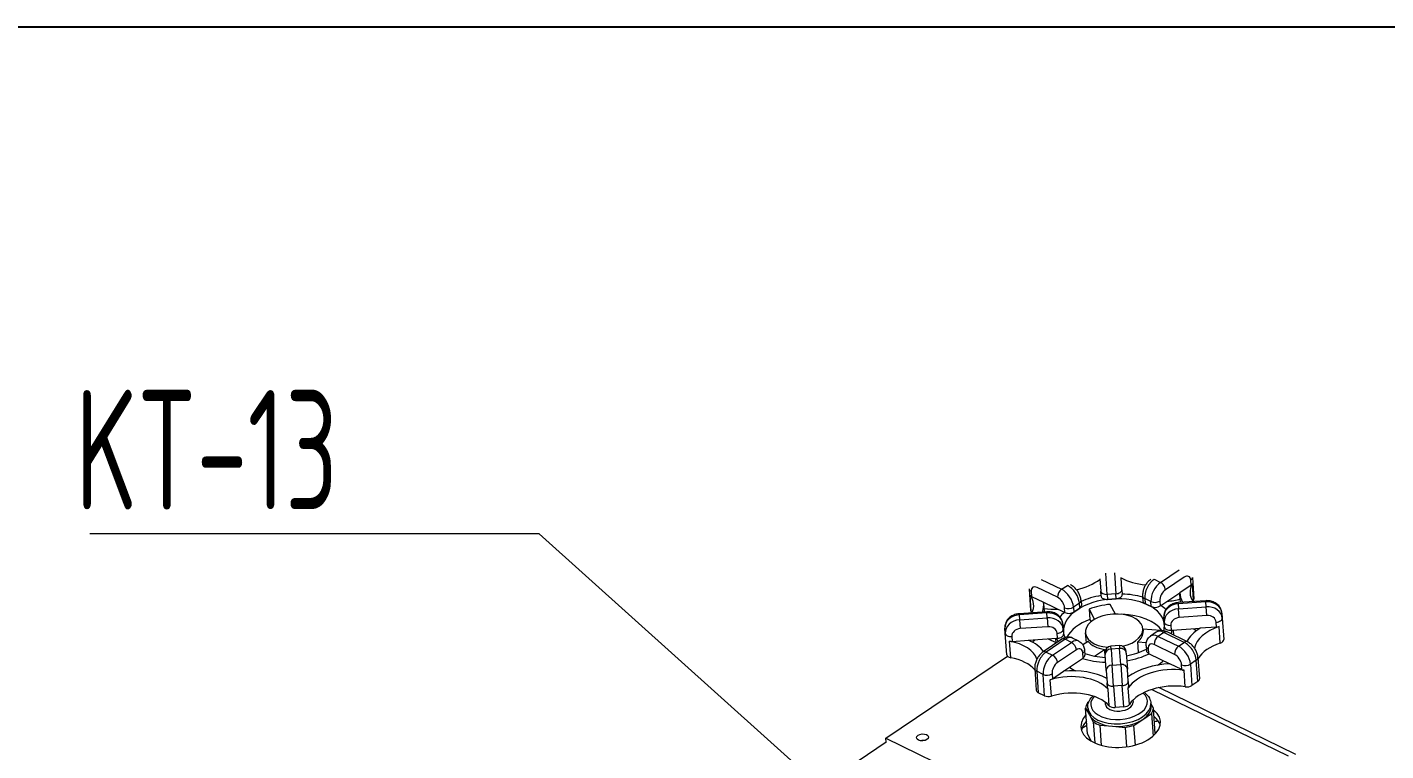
# Model space of a CAD drawing. Header units: millimetres. Extents: x -46397 to 283259, y -8690 to 23983.
# Drawn here: x 231209.1 to 231464.9, y 167.7 to 304 of the extents above; entities that cross this region are included whole.
import ezdxf
from ezdxf import colors
from ezdxf.entities.mleader import LeaderData, LeaderLine
from ezdxf.math import Vec2, Vec3

# ---------------------------------------------------------------- set-up
doc = ezdxf.new("R2010")
doc.units = ezdxf.units.MM
doc.layers.add('Dtext', color=255, linetype='Continuous', lineweight=20)
doc.layers.add('Long_AM_Visible', color=30, linetype='Continuous', lineweight=25)
doc.styles.add('Chu va so', font='arial.ttf')
doc.styles.add('Long_Text', font='isocp.shx', dxfattribs={"width": 0.7})
doc.styles.add('TCVN', font='arial.ttf')

# ---------------------------------------------------------------- blocks, each defined once
blk = doc.blocks.new('fdsfds')
at = {"layer": 'Long_AM_Visible', "lineweight": 13}
for p, q in [((458.0898041987966, 502.1529182382328), (461.7941598486796, 500.0142075065633)), ((469.1221508944582, 501.4664995386374), (469.1221508944582, 499.1431310703592)), ((470.3127758945047, 498.4557234061031), (470.3127758945047, 502.4386407803213)), ((471.9320258944936, 502.4386407803213), (471.9320258944936, 498.4557234061031)), ((473.1226508945401, 499.1431310703592), (473.1226508945401, 501.4664995386374)), ((480.4506419402023, 500.0142075065633), (484.1549975902017, 502.1529182382328)), ((455.7205205829523, 500.5002781274052), (455.7205205829523, 496.456170562069)), ((455.800180546561, 496.2089563643058), (455.800180546561, 499.3198083376446)), ((456.0692465715983, 500.0142075065633), (456.0692465715983, 499.0809519145805)), ((456.0692465715983, 499.0809519145805), (458.2604912790412, 497.8158361928035)), ((460.952260837279, 498.5559956440811), (457.2479051875125, 500.6947063757507)), ((461.7941598486796, 500.0142075065633), (462.9391425040958, 500.6752635509147)), ((469.1221508944582, 498.2098754783619), (469.1221508944582, 499.1431310703592)), ((473.1226508945401, 499.1431310703592), (473.1226508945401, 498.2098754783619)), ((479.3056592847861, 500.6752635509147), (480.4506419402023, 500.0142075065633)), ((484.9968966014858, 500.6947063757507), (481.2925409516029, 498.5559956440811)), ((486.1755552174, 499.0809519145805), (483.9843105098407, 497.815836192789)), ((486.1755552174, 499.0809519145805), (486.1755552174, 500.0142075065633)), ((486.4446212423209, 496.2089563643058), (486.4446212423209, 499.3198083376446)), ((486.524281206046, 500.5002781274052), (486.524281206046, 496.456170562069)), ((458.2604912790412, 497.8158361928035), (461.9900417057506, 495.662579250009)), ((458.269333969889, 495.975522042103), (458.269333969889, 497.569032546362)), ((462.1309194531932, 495.5812434445652), (462.1309194531932, 496.5144990365625)), ((464.9597001312941, 497.1755550809139), (463.8147174758778, 496.5144990365625)), ((463.8147174758778, 496.5144990365625), (463.8147174758778, 495.5812434445652)), ((464.3872088036442, 495.9117714667336), (464.9597001312941, 496.2422994889166)), ((464.9597001312941, 496.2422994889166), (464.9597001312941, 497.1755550809139)), ((465.3084261200565, 497.6616257017413), (465.3084261200565, 496.7283701097294)), ((471.9320258944936, 498.4557234061031), (470.3127758945047, 498.4557234061031)), ((470.3127758945047, 498.4557234061031), (470.3127758945047, 497.5224678141058)), ((470.3127758945047, 497.5224678141058), (471.1224008944992, 497.5224678141058)), ((471.617535073281, 494.6586524821869), (470.7416460341483, 496.545931066179)), ((471.1224008944992, 497.5224678141058), (471.9320258944936, 497.5224678141058)), ((471.9320258944936, 497.5224678141058), (471.9320258944936, 498.4557234061031)), ((476.9363756688253, 497.6616257017413), (476.9363756688253, 496.7283701097294)), ((478.430084313004, 496.5144990365625), (477.2851016574714, 497.1755550809139)), ((477.2851016574714, 497.1755550809139), (477.2851016574714, 496.2422994889021)), ((477.2851016574714, 496.2422994889021), (477.8575929852377, 495.9117714667336)), ((478.430084313004, 495.5812434445652), (478.430084313004, 496.5144990365625)), ((480.1138823356887, 496.5144990365625), (480.1138823356887, 495.5812434445652)), ((480.2547600831313, 495.662579250009), (483.9843105098407, 497.815836192789)), ((483.9754678191093, 495.9755220420884), (483.9754678191093, 497.569032546362)), ((453.5011508944153, 495.975522042103), (453.5011508944153, 495.7570382837694)), ((458.739900894434, 495.975522042103), (453.5011508944153, 495.975522042103)), ((458.739900894434, 495.7570382837548), (453.5011508944153, 495.7570382837694)), ((453.5011508944153, 495.7570382837694), (453.5011508944153, 494.8221638603827)), ((453.5011508944153, 494.8221638603827), (458.739900894434, 494.8221638603827)), ((453.5011508944153, 494.8221638603827), (453.5011508944153, 493.1626149544572)), ((458.739900894434, 495.975522042103), (458.739900894434, 495.7570382837548)), ((458.739900894434, 494.8221638603827), (458.739900894434, 495.7570382837548)), ((458.739900894434, 494.8221638603827), (458.739900894434, 493.1626149544572)), ((461.9900417057506, 495.662579250009), (462.1309194531932, 495.5812434445652)), ((463.8147174758778, 495.5812434445652), (464.3872088036442, 495.9117714667336)), ((466.6934508961567, 495.9196730988733), (466.6934508961567, 493.9753906155347)), ((466.6934508961567, 495.9196730988733), (467.616583342402, 493.9305991199763)), ((466.6934508961567, 493.9753906155347), (466.9079334898561, 493.5132448554759)), ((477.8575929852377, 495.9117714667336), (478.430084313004, 495.5812434445652)), ((480.1138823356887, 495.5812434445652), (480.2547600831313, 495.662579250009)), ((483.5049008944479, 495.7570382837548), (483.5049008944479, 495.9755220420884)), ((488.743650894583, 495.9755220420884), (483.5049008944479, 495.9755220420884)), ((483.5049008944479, 495.7570382837548), (483.5049008944479, 494.8221638603682)), ((488.743650894583, 495.7570382837548), (483.5049008944479, 495.7570382837548)), ((483.5049008944479, 494.8221638603682), (488.743650894583, 494.8221638603682)), ((483.5049008944479, 493.1626149544572), (483.5049008944479, 494.8221638603682)), ((488.743650894583, 495.7570382837548), (488.743650894583, 495.9755220420884)), ((488.743650894583, 494.8221638603682), (488.743650894583, 495.7570382837548)), ((488.743650894583, 493.1626149544572), (488.743650894583, 494.8221638603682)), ((450.6436508944898, 492.4890248803822), (450.6436508944898, 493.4238993037688)), ((450.6436508944898, 488.444917315046), (450.6436508944898, 492.4890248803822)), ((451.83427589442, 491.801617216126), (451.83427589442, 490.8683616241287)), ((458.739900894434, 493.1626149544572), (453.5011508944153, 493.1626149544572)), ((460.4067758945457, 490.8683616241287), (460.4067758945457, 491.801617216126)), ((461.5974008944759, 493.4238993037688), (461.5974008944759, 492.4890248803822)), ((461.5974008944759, 492.4890248803822), (461.5974008944759, 491.5557692883849)), ((465.6931508944544, 491.537135879229), (465.6931508944544, 489.6274548947367)), ((476.5516508944274, 491.537135879229), (476.5516508944274, 491.0510652584016)), ((479.9103722885193, 490.944077287113), (476.5516508944274, 491.4636732950275)), ((480.6474008945224, 492.4890248803822), (480.6474008945224, 493.4238993037688)), ((480.6474008945224, 491.5557692883704), (480.6474008945224, 492.4890248803822)), ((481.8380258944526, 491.801617216126), (481.8380258944526, 490.8683616241142)), ((488.743650894583, 493.1626149544572), (483.5049008944479, 493.1626149544572)), ((490.4105258944619, 490.8683616241142), (490.4105258944619, 491.801617216126)), ((491.6011508945085, 493.4238993037688), (491.6011508945085, 492.4890248803822)), ((491.6011508945085, 492.4890248803822), (491.6011508945085, 488.444917315046)), ((451.3514793045761, 487.8165609025709), (451.3514793045761, 490.9274128758952)), ((451.83427589442, 490.8683616241287), (454.9331638784788, 490.8683616241287)), ((454.9331638784788, 490.8683616241287), (460.2075446733215, 490.8683616241287)), ((461.1988473486563, 490.6239648922892), (457.4944916987733, 488.4852541606197)), ((461.7941598486796, 490.5649946375743), (458.0898041987966, 488.4262839059047)), ((458.6316464625706, 490.8683616241287), (460.0257758944936, 490.0634606213389)), ((459.2347868542129, 487.7652278615678), (462.9391425040958, 489.9039385932374)), ((460.0257758944936, 490.8683616241287), (460.0257758944936, 489.9466917724021)), ((460.2075446733215, 490.8683616241287), (460.4067758945457, 490.8683616241287)), ((462.9391425040958, 489.9039385932374), (461.7941598486796, 490.5649946375743)), ((464.367892504175, 490.0454672045416), (463.2229098487587, 490.7065232488931)), ((466.0990745741583, 489.8618150404909), (465.0825945279503, 489.2749500121972)), ((470.3127758945047, 488.1405613638308), (470.3127758945047, 488.6649223838285)), ((471.9320258944936, 488.6649223838285), (470.3127758945047, 488.6649223838285)), ((471.9320258944936, 488.6649223838285), (471.9320258944936, 488.1405613638308)), ((475.417939381412, 487.1897447238844), (475.417939381412, 489.1340272072084)), ((475.417939381412, 489.1340272072084), (477.0166229870811, 488.8867099927265)), ((479.0218919402396, 490.7065232488931), (477.8769092848233, 490.0454672045416)), ((480.4506419402023, 490.5649946375743), (479.3056592847861, 489.9039385932374)), ((479.3056592847861, 489.9039385932374), (483.0100149347854, 487.7652278615678)), ((484.1549975902017, 488.4262839059047), (480.4506419402023, 490.5649946375743)), ((484.750310090225, 488.4852541606197), (481.0459544402256, 490.6239648922892)), ((481.8380258944526, 490.8683616241142), (482.0372571156768, 490.8683616241142)), ((482.0372571156768, 490.8683616241142), (487.3116379105195, 490.8683616241142)), ((482.2190258945047, 490.8683616241142), (482.2190258945047, 489.9466917723876)), ((490.4105258944619, 490.8683616241142), (487.3116379105195, 490.8683616241142)), ((490.8933224844222, 487.8165609025709), (490.8933224844222, 490.9274128758952)), ((426.8398387225752, 474.3181415461258), (450.771462087956, 488.135070738248)), ((458.0898041987966, 488.4262839059047), (459.2347868542129, 487.7652278615678)), ((463.7810415154963, 488.4457267307407), (460.0766858656134, 486.3070159990712)), ((461.089271957142, 484.5973795213467), (464.8188223838515, 486.7506364641267)), ((464.8188223838515, 486.7506364641267), (464.9597001312941, 486.8319722695705)), ((464.9597001312941, 486.8319722695705), (464.9597001312941, 487.7652278615678)), ((465.3084261200565, 488.2512984823952), (465.3084261200565, 487.3180428904125)), ((467.1243727864639, 487.0318340686608), (469.0625590941345, 488.1508464551553)), ((469.0625590941345, 488.1508464551553), (469.0625590941345, 486.6540763173361)), ((469.1221508944582, 487.4742973838256), (469.1221508944582, 487.168420122176)), ((469.1221508944582, 484.143826399446), (469.1221508944582, 487.168420122176)), ((471.9320258944936, 488.1405613638308), (470.3127758945047, 488.1405613638308)), ((470.3127758945047, 488.1405613638308), (470.3127758945047, 485.1159676411153)), ((471.9320258944936, 485.1159676411153), (471.9320258944936, 488.1405613638308)), ((473.1226508945401, 487.168420122176), (473.1226508945401, 487.4742973838256)), ((473.1226508945401, 487.168420122176), (473.1226508945401, 484.143826399446)), ((475.417939381412, 487.1897447238844), (475.5829354179732, 487.164219748196)), ((476.9363756688253, 488.2512984823952), (476.9363756688253, 487.3180428904125)), ((477.2851016574714, 487.7652278615678), (477.2851016574714, 486.8319722695705)), ((477.2851016574714, 486.8319722695705), (477.4259794050304, 486.7506364641267)), ((477.4259794050304, 486.7506364641267), (481.1555298317398, 484.5973795213467)), ((482.1681159233849, 486.3070159990712), (478.4637602733856, 488.4457267307407)), ((483.0100149347854, 487.7652278615678), (484.1549975902017, 488.4262839059047)), ((455.7205205829523, 485.4126460567459), (455.7205205829523, 481.3685384913952)), ((456.0692465715983, 484.9265754359039), (456.0692465715983, 480.8824678705678)), ((457.2142292270146, 484.2655193915816), (456.0692465715983, 484.9265754359039)), ((457.2142292270146, 480.2214118262309), (457.2142292270146, 484.2655193915816)), ((458.8980272496992, 483.3322637995698), (461.089271957142, 484.5973795213467)), ((458.8980272496992, 484.2655193915816), (458.8980272496992, 483.3322637995698)), ((469.1221508944582, 484.143826399446), (469.1221508944582, 481.8204579311532)), ((470.3127758945047, 485.1159676411153), (471.9320258944936, 485.1159676411153)), ((470.3127758945047, 481.133050266897), (470.3127758945047, 485.1159676411153)), ((471.9320258944936, 485.1159676411153), (471.9320258944936, 481.133050266897)), ((473.1226508945401, 481.8204579311532), (473.1226508945401, 484.143826399446)), ((483.3467745392991, 483.3322637995698), (481.1555298317398, 484.5973795213467)), ((483.3467745392991, 483.3322637995698), (483.3467745392991, 484.2655193915671)), ((486.1755552174, 484.9265754359039), (485.0305725619837, 484.2655193915671)), ((485.0305725619837, 484.2655193915671), (485.0305725619837, 480.2214118262164)), ((486.1755552174, 480.8824678705678), (486.1755552174, 484.9265754359039)), ((486.524281206046, 485.4126460567459), (486.524281206046, 481.3685384913952)), ((457.2142292270146, 480.2214118262309), (456.0692465715983, 480.8824678705678)), ((458.4843157891592, 480.0660664842981), (458.4843157891592, 483.1769184576369)), ((469.1221508944582, 480.8872023391559), (469.1221508944582, 481.8204579311532)), ((470.3127758945047, 481.133050266897), (470.3127758945047, 477.0889427015754)), ((471.9320258944936, 481.133050266897), (470.3127758945047, 481.133050266897)), ((471.9320258944936, 477.0889427015754), (471.9320258944936, 481.133050266897)), ((473.1226508945401, 481.8204579311532), (473.1226508945401, 480.8872023391559)), ((483.7604859997227, 480.0660664842981), (483.7604859997227, 483.1769184576224)), ((486.1755552174, 480.8824678705678), (485.0305725619837, 480.2214118262164)), ((465.4225486814685, 478.4860266034339), (465.195762042742, 478.3550912764731)), ((469.2244306627836, 477.4976076246348), (469.2244306627836, 480.6084595979592)), ((473.0203711262147, 477.4976076246348), (473.0203711262147, 480.6084595979592)), ((477.4435996183602, 480.0072754056564), (502.1467109190708, 465.7449274463834)), ((503.6467109189543, 465.8935139149507), (478.7663458354946, 480.2581993934982)), ((464.7436054589634, 477.3808292418653), (465.3721237098507, 476.0265606282737)), ((464.7436054589634, 472.5201230335333), (464.7436054589634, 477.3808292418653)), ((465.1692758944992, 477.4022022253885), (465.1692758944992, 476.9161316045611)), ((465.3721237098507, 476.0265606282737), (466.000641960738, 474.6722920146822)), ((468.5030258944898, 478.2494128854414), (468.5030258944898, 477.8882728462304)), ((471.9320258944936, 477.0889427015754), (470.3127758945047, 477.0889427015754)), ((473.741775894392, 478.2494128854414), (473.741775894392, 477.8882728462304)), ((477.0755258943827, 477.4022022253885), (477.0755258943827, 476.9161316045611)), ((477.5011963300349, 476.4514339672714), (477.0755258943827, 477.3686262838564)), ((477.5011963300349, 471.5907277589249), (477.5011963300349, 476.4514339672714)), ((426.8398387225752, 473.5832946232949), (396.3184454403527, 455.9617599957091)), ((426.8398387225752, 473.5832946232949), (426.8398387225752, 474.3181415461258)), ((426.8398387225752, 474.3181415461258), (441.4239160845464, 465.8980205553053)), ((464.7436054589634, 474.112963820513), (463.7986798280326, 473.5674107531195)), ((466.000641960738, 474.6722920146822), (466.000641960738, 470.6956578616919)), ((467.2359567207459, 473.9590827054453), (469.5816187666205, 473.5962075241077)), ((467.2359567207459, 470.1554605540114), (467.2359567207459, 473.9590827054453)), ((469.5816187666205, 473.5962075241077), (471.9272808124952, 473.2333323427556)), ((471.9272808124952, 473.2333323427556), (471.9272808124952, 469.5537424642353)), ((473.6147521562816, 473.4943850681557), (475.331895951269, 474.4857785003951)), ((473.6147521562816, 469.7748207084624), (473.6147521562816, 473.4943850681557)), ((475.331895951269, 474.4857785003951), (477.0490397461399, 475.4771719326345)), ((477.0490397461399, 475.4771719326345), (477.0490397461399, 471.2052513510098)), ((465.3721237098507, 471.1658544199272), (464.7436054589634, 472.5201230335333)), ((465.1692758944992, 471.6029307169338), (465.1692758944992, 471.5693547754017)), ((465.4311188262363, 471.0387376110702), (465.3721237098507, 471.1658544199272))]:
    blk.add_line(p, q, dxfattribs=at)
for centre, radius, start, end in [((470.3127758945047, 487.4742973838256), 1.190625000000001, 90, 180), ((471.9320258944936, 487.4742973838256), 1.190625, 0, 90)]:
    blk.add_arc(centre, radius, start, end, dxfattribs=at)
for centre, major_axis, ratio, start_param, end_param in [((461.5167484123667, 505.4120149556074), (10.33702957324617, 1.821459649775647e-15), 0.5773502691896261, 5.016588891671893, 5.539152836608306), ((480.7280533766316, 505.4120149556074), (10.33702957324615, 6.187758638809272e-13), 0.5773502691896262, 3.88562512416045, 4.408189069096846), ((456.9111455828825, 500.5002781274052), (-1.190625000000006, -2.602085213965211e-16), 0.5773502691896261, 0, 0.7853981633971969), ((456.9111455828825, 499.5670225354079), (-1.190624999999986, -2.60208521396521e-16), 0.5773502691896261, 0.3678741075706675, 0.7853981633971969), ((447.9323043966142, 497.569032546362), (8.432029573246172, -5.204170427930418e-16), 0.5773502691896258, 5.949710679019486, 6.651059414750534), ((457.2479051875125, 499.3337086374049), (-0.8334374999997963, 1.443556094933295), 0.5773502691895338, 5.497787143782218, 7.068583470577046), ((461.7941598486796, 499.0420662649085), (0.5953125000002056, 1.031111496380736), 0.5773502691897173, 0.7853981633976987, 2.356194490192504), ((461.7941598486796, 497.6810685265773), (1.428749999999511, -2.474667591314319), 0.5773502691895336, 0.785398163397832, 2.356194490192598), ((462.9391425040958, 498.3421245708996), (-1.428749999999805, 2.474667591314148), 0.5773502691895338, 3.926990816987052, 5.497787143782046), ((470.3127758945047, 499.1431310703592), (-1.190625000000002, 1.102513262976614e-13), 0.577350269189626, 8.691106729638982e-13, 1.570796326795398), ((471.9320258944936, 499.1431310703592), (1.190625000000001, -1.095490885505424e-13), 0.577350269189626, 4.712388980384743, 6.283185307180065), ((479.3056592847861, 498.3421245708996), (-1.428750000000168, -2.474667591313933), 0.5773502691897114, 3.92699081698688, 5.497787143781971), ((480.4506419402023, 497.6810685265773), (1.428750000000467, 2.474667591313768), 0.5773502691897116, 0.7853981633979581, 2.356194490192637), ((480.4506419402023, 499.0420662649085), (0.5953124999998074, -1.031111496380963), 0.5773502691895396, 0.7853981633975042, 2.356194490192591), ((484.9968966014858, 499.3337086374049), (0.8334375000001795, 1.44355609493307), 0.5773502691897114, 5.497787143782362, 7.06858347057756), ((494.3124973922677, 497.569032546362), (-8.432029573246211, -7.806255641895633e-16), 0.5773502691896261, 5.915311199608361, 6.616659935339387), ((485.3336562061158, 500.5002781274052), (1.190625, -2.478486166301863e-16), 0.5773502691896261, 5.4977871437818, 6.283185307179588), ((485.3336562061158, 499.5670225354079), (1.190625000000014, 0), 0.5773502691896261, 5.497787143781799, 5.915311199608035), ((456.9111455828825, 496.456170562069), (-1.190625000000044, 0), 0.5773502691896261, 0, 0.367874107571029), ((447.9323043966142, 497.569032546362), (10.33702957324631, -2.602085213965211e-16), 0.577350269189626, 6.01290119075068, 6.324551000005766), ((461.5167484123667, 502.3011629822831), (10.33702957324602, 7.806255641895631e-16), 0.5773502691896262, 4.392824056854954, 4.64339421196417), ((460.952260837279, 497.1949979057354), (-0.8334374999998816, 1.443556094933243), 0.5773502691895336, 3.926990816987081, 5.497787143782046), ((462.9728184645937, 497.0005696574044), (1.190624999999999, 7.110197847159938e-14), 0.5773502691896262, 3.926990816986818, 5.497787143781626), ((471.1224008944992, 492.023206500071), (9.524999999999984, -5.688158277727949e-13), 0.5773502691896263, 1.57079632679482, 2.35619449019244), ((464.11780112001, 497.6616257017413), (1.190625000000001, 0), 0.5773502691896261, 5.497787143781799, 6.283185307179586), ((464.11780112001, 496.7283701097294), (1.190625000000001, -3.7177292494528e-16), 0.5773502691896262, 5.4977871437818, 6.283185307179588), ((471.1224008944992, 492.023206500071), (11.09662499999996, -6.598888102615773e-13), 0.5773502691896261, 1.752044570907042, 2.122267433627888), ((471.1224008944992, 491.0510652584016), (-9.524999999999956, 9.757819552369537e-17), 0.5773502691896261, 4.752373897686885, 5.196002838680484), ((470.3127758945047, 498.2098754783619), (-1.190625000000001, 1.10292634400433e-13), 0.5773502691896261, 0, 1.57079632679495), ((471.1224008944992, 492.023206500071), (9.525000000000004, -8.843238641365053e-13), 0.5773502691896262, 0.7853981633974652, 1.570796326794671), ((471.9320258944936, 498.2098754783619), (1.190625, -1.092599318311405e-13), 0.577350269189626, 4.712388980385191, 6.283185307180451), ((471.1224008944992, 492.023206500071), (11.09662500000002, 6.505213034913028e-16), 0.5773502691896262, 1.019325219961743, 1.38954808268251), ((478.1270006688719, 497.6616257017413), (-1.190624999999984, 3.635113043909353e-15), 0.5773502691896262, 1.62370117351429e-14, 0.785398163397206), ((478.1270006688719, 496.7283701097294), (-1.190625000000003, -3.252606517456513e-16), 0.577350269189626, 0, 0.7853981633971969), ((479.2719833242882, 497.0005696574044), (1.190624999999999, 7.097187421090113e-14), 0.5773502691896261, 3.926990816986818, 5.497787143781626), ((481.2925409516029, 497.1949979057354), (-0.833437500000095, -1.443556094933123), 0.5773502691897114, 3.926990816987142, 5.497787143781768), ((480.7280533766316, 502.3011629822831), (10.33702957324596, 4.55364912443912e-16), 0.5773502691896258, 4.781383748804691, 5.031953903913942), ((494.3124973922677, 497.569032546362), (-10.33702957324616, -1.073360150760649e-15), 0.5773502691896261, 6.241819614353092, 6.553469423608178), ((485.3336562061158, 496.456170562069), (1.190624999999988, 9.500863637490383e-16), 0.5773502691896261, 5.915311199608393, 6.283185307179583), ((453.5011508944153, 493.4238993037688), (-2.857500000000002, 2.582582585286543e-13), 0.8164965809277267, 4.712388980384763, 6.283185307179584), ((453.5011508944153, 492.4890248803822), (-2.857500000000004, 2.593487924418274e-13), 0.8164965809277261, 4.712388980384578, 6.283185307179358), ((447.9323043966142, 494.4581805730377), (8.432029573244138, 2.602085213965212e-16), 0.5773502691896262, 0.3252072140847186, 0.3678741075709133), ((458.739900894434, 493.4238993037688), (2.857500000000001, -2.589522346552188e-13), 0.8164965809277266, 0, 1.570796326794785), ((458.739900894434, 492.4890248803822), (2.857500000000001, -2.613315813748687e-13), 0.8164965809277266, 0, 1.570796326794971), ((471.1224008944992, 492.023206500071), (11.09662499999954, -6.619704784327497e-13), 0.577350269189626, 2.537442734304808, 2.690234999092747), ((471.1224008944992, 492.023206500071), (-9.525000000000007, 8.668092285613059e-13), 0.5773502691896261, 5.497787143782572, 6.283185307180253), ((462.9728184645937, 496.0673140654071), (-1.190625000000001, 7.103692634125026e-14), 0.577350269189626, 0.7853981633973701, 2.356194490192177), ((471.1224008944992, 489.106782775063), (-9.525000000000002, 7.806255641895632e-16), 0.577350269189626, 5.196002838680462, 5.94416803064877), ((471.1224008944992, 491.537135879229), (5.429250000000001, 6.505213034913025e-16), 0.577350269189626, 4.973114185833268, 10.73484908211509), ((471.1224008944992, 489.106782775063), (9.524999999999991, 6.505213034913025e-16), 0.5773502691896262, 0.3390172765304129, 1.395984764085107), ((471.1224008944992, 492.023206500071), (9.524999999999999, 5.204170427930422e-16), 0.5773502691896261, 0, 0.7853981633973106), ((479.2719833242882, 496.0673140654071), (-1.190624999999999, 7.103692634125025e-14), 0.5773502691896262, 0.7853981633973692, 2.356194490192177), ((471.1224008944992, 492.023206500071), (11.09662499999947, 2.602085213965209e-15), 0.577350269189626, 0.4513576544973041, 0.604149919285077), ((483.5049008944479, 493.4238993037688), (-2.857500000000001, 2.461632460371013e-13), 0.8164965809277266, 4.71238898038476, 6.283185307179584), ((483.5049008944479, 492.4890248803822), (-2.857500000000004, 2.484434533100991e-13), 0.8164965809277264, 4.712388980384574, 6.283185307179358), ((494.3124973922677, 494.4581805730377), (-8.432029573244867, -5.204170427930421e-16), 0.5773502691896261, 5.915311199608344, 5.957978093094836), ((488.743650894583, 493.4238993037688), (2.857499999999999, -2.477494771835345e-13), 0.8164965809277267, 0, 1.570796326794781), ((488.743650894583, 492.4890248803822), (2.857500000000002, -2.448744332306243e-13), 0.8164965809277271, 0, 1.570796326794967), ((451.83427589442, 492.4890248803822), (-1.190624999999997, 1.075662996175006e-13), 0.5773502691896262, 0, 1.570796326794949), ((453.5011508944153, 491.801617216126), (-1.666874999999991, 1.572434240107439e-13), 0.8164965809277267, 4.712388980384767, 6.283185307179397), ((458.739900894434, 491.801617216126), (1.666874999999992, -1.565494478841793e-13), 0.8164965809277267, 0, 1.570796326794653), ((460.4067758945457, 492.4890248803822), (1.190625000000001, -1.068640618703821e-13), 0.5773502691896261, 4.712388980384741, 6.283185307180053), ((460.4067758945457, 491.5557692883849), (1.190624999999999, -1.075662996175008e-13), 0.5773502691896261, 4.712388980385189, 6.283185307180443), ((471.1224008944992, 492.023206500071), (-9.525000000000134, -1.821459649775647e-15), 0.577350269189626, 0, 0.210009105835268), ((471.1224008944992, 492.023206500071), (9.524999999999903, -8.23187872034384e-13), 0.577350269189626, 6.07317620134469, 6.283185307180181), ((481.8380258944526, 492.4890248803822), (-1.190624999999998, 1.04509500012395e-13), 0.5773502691896261, 8.439224880927143e-13, 1.570796326795395), ((481.8380258944526, 491.5557692883704), (-1.190624999999999, 1.017831652294631e-13), 0.5773502691896261, 0, 1.570796326794946), ((483.5049008944479, 491.801617216126), (-1.666874999999992, 1.501880000573379e-13), 0.8164965809277259, 4.712388980384763, 6.283185307179397), ((488.743650894583, 491.801617216126), (1.66687499999999, -1.504193254328593e-13), 0.8164965809277261, 0, 1.570796326794651), ((490.4105258944619, 492.4890248803822), (1.190625000000006, -1.075662996175015e-13), 0.5773502691896261, 4.712388980385189, 6.283185307180443), ((451.83427589442, 491.5557692883849), (-1.190625000000048, 1.177694010021149e-13), 0.5773502691896262, 1.153272270968635, 1.570796326794953), ((447.9323043966142, 486.4773804537799), (8.432029573246197, 2.47198095326695e-15), 0.577350269189626, 0.1557359067907663, 1.153272270968386), ((447.9323043966142, 486.4773804537799), (10.33702957324618, 7.80625564189563e-16), 0.577350269189626, 0.3561272188080471, 0.8267638562236997), ((447.9323043966142, 494.4581805730377), (10.33702957324482, 1.040834085586084e-15), 0.5773502691896262, 5.550829873426236, 5.6378047865737), ((458.0898041987966, 487.4541426642354), (-0.5953124999998689, 1.031111496380927), 0.5773502691895397, 5.497787143782213, 6.283185307179501), ((471.1224008944992, 492.023206500071), (-11.09662499999957, -1.040834085586084e-15), 0.5773502691896262, 0.1812482441120791, 0.2871130154851054), ((461.7941598486796, 489.592853395905), (-0.5953124999998689, 1.031111496380927), 0.5773502691895397, 5.497787143782213, 6.283185307179501), ((461.7941598486796, 488.2318556575738), (1.428750000000317, 2.474667591313838), 0.5773502691897113, 0, 0.7853981633972653), ((462.9391425040958, 487.5707996132369), (1.428750000000308, 2.474667591313835), 0.5773502691897117, 0, 0.785398163397522), ((462.9391425040958, 488.9317973515681), (-0.5953124999999317, 1.031111496380895), 0.5773502691895396, 3.926990816986679, 5.497787143781408), ((463.7810415154963, 487.0847289924095), (0.8334375000001818, 1.443556094933074), 0.5773502691897116, 5.497787143782363, 7.06858347057756), ((471.1224008944992, 491.0510652584016), (-5.429249999999997, -2.602085213965212e-16), 0.5773502691896261, 0.3891446093067412, 1.181651717487835), ((471.1224008944992, 491.0510652584016), (5.429250000000006, 0), 0.5773502691896262, 5.62513236528976, 6.283185307179586), ((478.4637602733856, 487.0847289924095), (-0.8334374999998057, 1.44355609493329), 0.5773502691895374, 5.497787143782214, 7.068583470577035), ((479.3056592847861, 487.5707996132369), (-1.428749999999682, 2.474667591314245), 0.5773502691895379, 5.497787143782218, 6.283185307179496), ((479.3056592847861, 488.9317973515681), (-0.5953125000000753, -1.031111496380808), 0.577350269189715, 3.926990816987143, 5.497787143781943), ((480.4506419402023, 488.2318556575738), (-1.428749999999683, 2.474667591314243), 0.5773502691895379, 5.497787143782215, 6.283185307179491), ((480.4506419402023, 489.592853395905), (0.5953125000001509, 1.031111496380826), 0.5773502691897142, 0, 0.7853981633974927), ((471.1224008944992, 492.023206500071), (11.09662500000005, 9.107298248878237e-16), 0.577350269189626, 5.996072291694095, 6.10193706306722), ((484.1549975902017, 487.4541426642354), (0.5953125000001372, 1.031111496380834), 0.5773502691897201, 0, 0.7853981633974838), ((494.3124973922677, 486.4773804537654), (-10.33702957324616, 1.040834085586084e-15), 0.5773502691896261, 5.456421450955614, 5.927058088371336), ((494.3124973922677, 486.4773804537654), (-8.432029573246187, 0), 0.5773502691896261, 5.129913036210924, 6.127449400388819), ((494.3124973922677, 494.4581805730377), (10.33702957324646, 6.161737786669621e-13), 0.577350269189626, 3.786973174195044, 3.873948087342413), ((490.4105258944619, 491.5557692883704), (1.190624999999965, -1.055422025816846e-13), 0.5773502691896261, 4.712388980384741, 5.129913036211202), ((451.83427589442, 488.444917315046), (-1.190624999999985, -1.951563910473907e-16), 0.577350269189626, 0, 1.153272270968502), ((447.9323043966142, 483.3665284804265), (-8.432029573246181, -5.02983071859475e-13), 0.5773502691896261, 3.534899741816279, 4.294864924557904), ((458.0898041987966, 486.0931449259042), (-1.428750000000171, -2.474667591313938), 0.5773502691897116, 3.92699081698688, 5.497787143781971), ((459.2347868542129, 485.4320888815673), (1.428750000000469, 2.474667591313771), 0.5773502691897113, 0.785398163397959, 2.356194490192637), ((460.0766858656134, 484.9460182607399), (-0.8334375000000921, -1.443556094933117), 0.5773502691897113, 3.926990816987143, 5.497787143781768), ((459.2347868542129, 486.7930866198985), (-0.5953124999999317, 1.031111496380895), 0.5773502691895396, 3.926990816986679, 5.497787143781408), ((471.1224008944992, 492.023206500071), (-11.09662499999998, -5.204170427930422e-16), 0.5773502691896261, 0.9666464075095185, 1.38954808268251), ((464.11780112001, 488.2512984823952), (1.190625, 6.505213034913028e-17), 0.5773502691896261, 5.497787143781799, 6.283185307179586), ((464.11780112001, 487.3180428904125), (1.190625000000002, -2.478486166301867e-16), 0.5773502691896261, 5.4977871437818, 6.283185307179588), ((471.1224008944992, 492.023206500071), (-9.524999999999956, -1.951563910473908e-15), 0.5773502691896261, 0.9142421391235693, 1.359221367036606), ((470.3127758945047, 487.168420122176), (-1.190625000000002, 1.014940085100615e-13), 0.8164965809277274, 4.712388980384759, 6.283185307179579), ((471.9320258944936, 487.168420122176), (1.190625000000008, -1.065335970482092e-13), 0.8164965809277261, 0, 1.57079632679497), ((471.1224008944992, 492.023206500071), (-9.524999999999977, 5.67774993687209e-13), 0.5773502691896262, 1.782371286552841, 2.227350514466139), ((471.1224008944992, 492.023206500071), (-11.09662499999997, 6.609296443471637e-13), 0.5773502691896261, 1.752044570907042, 2.174946246080106), ((478.1270006688719, 488.2512984823952), (-1.190624999999991, 2.065405138584872e-15), 0.5773502691896262, 9.367506770274749e-15, 0.7853981633972024), ((478.1270006688719, 487.3180428904125), (-1.190625000000002, -6.505213034913028e-17), 0.5773502691896262, 0, 0.7853981633971969), ((483.0100149347854, 486.7930866198985), (-0.5953125000000741, -1.031111496380808), 0.5773502691897158, 3.926990816987141, 5.497787143781943), ((482.1681159233849, 484.9460182607399), (-0.83343749999989, 1.443556094933238), 0.5773502691895377, 3.92699081698707, 5.497787143782042), ((483.0100149347854, 485.4320888815673), (1.428749999999525, -2.47466759131431), 0.5773502691895378, 0.7853981633978204, 2.356194490192594), ((484.1549975902017, 486.0931449259042), (-1.428749999999823, 2.474667591314143), 0.5773502691895379, 3.926990816987042, 5.497787143782043), ((494.3124973922677, 483.3665284804265), (-8.432029573246162, -1.301042606982605e-15), 0.5773502691896263, 5.129913036210924, 5.889878218953056), ((490.4105258944619, 488.444917315046), (1.190624999999994, -1.027745596959834e-13), 0.5773502691896258, 5.129913036211765, 6.283185307180423), ((456.9111455828825, 485.4126460567459), (-1.190625000000002, -1.951563910473908e-16), 0.5773502691896262, 0, 0.7853981633971969), ((458.0561282382987, 484.7515900123944), (-1.190624999999998, 7.090682208055203e-14), 0.577350269189626, 0.7853981633973692, 2.356194490192177), ((461.5167484123667, 478.6343980445345), (-8.432029573246176, -5.045443229878544e-13), 0.5773502691896261, 3.559116709415616, 5.080263087955411), ((461.5167484123667, 478.6343980445345), (-10.33702957324619, -6.203371150093061e-13), 0.5773502691896261, 3.88562512416045, 4.753754673210747), ((471.1224008944992, 489.106782775063), (-11.09662499999991, -2.081668171172169e-15), 0.5773502691896261, 0.6432894331253571, 0.8020541803561025), ((470.3127758945047, 484.143826399446), (-1.190625000000002, 1.007917707629427e-13), 0.8164965809277257, 4.712388980384759, 6.28318530717958), ((471.9320258944936, 484.143826399446), (1.190625000000008, -1.061618241232639e-13), 0.816496580927726, 0, 1.570796326794969), ((480.7280533766316, 478.6343980445345), (-8.43202957324618, -7.806255641895635e-16), 0.5773502691896262, 4.344514872813485, 5.865661251353072), ((480.7280533766316, 478.6343980445345), (-10.33702957324619, -3.903127820947817e-16), 0.5773502691896261, 4.671023287558185, 5.539152836608373), ((471.1224008944992, 489.106782775063), (-11.09662500000004, 6.609296443471635e-13), 0.577350269189626, 2.339538473233702, 2.498303220464393), ((484.1886735506996, 484.7515900123944), (-1.190625000000002, 7.090682208055198e-14), 0.5773502691896262, 0.7853981633973692, 2.356194490192177), ((485.3336562061158, 485.4126460567459), (1.190625000000003, -9.913944665207474e-16), 0.577350269189626, 5.497787143781801, 6.283185307179591), ((456.9111455828825, 481.3685384913952), (-1.190624999999999, -1.951563910473907e-16), 0.5773502691896261, 0, 0.7853981633971969), ((458.0561282382987, 483.8183344203972), (-1.190625000000007, 7.090682208055198e-14), 0.577350269189626, 1.938670434365834, 2.356194490192177), ((461.5167484123667, 475.5235460711956), (-8.432029573246176, -5.032432803808721e-13), 0.5773502691896261, 3.559116709415616, 5.080263087955412), ((471.1224008944992, 489.1067827750776), (-11.09662500001178, -9.107298248878237e-16), 0.577350269189626, 1.365498017400765, 1.389548082682508), ((470.3127758945047, 481.8204579311532), (-1.190624999999998, 1.028158677987555e-13), 0.577350269189626, 0, 1.570796326794946), ((470.3127758945047, 480.8872023391559), (-1.190624999999952, 1.116558017918945e-13), 0.5773502691896261, 8.753556774774144e-13, 0.4175240558271808), ((471.9320258944936, 481.8204579311532), (1.190625000000003, -1.095490885505426e-13), 0.577350269189626, 4.712388980385191, 6.283185307180452), ((480.7280533766316, 475.5235460711956), (-8.43202957324618, -7.806255641895635e-16), 0.5773502691896262, 4.344514872813485, 5.865661251353072), ((471.9320258944936, 480.8872023391559), (1.190625000000005, -1.055422025816882e-13), 0.5773502691896261, 5.865661251354106, 6.283185307180434), ((471.1224008944992, 489.1067827750776), (-11.09662500000738, -7.806255641895633e-16), 0.577350269189626, 1.752044570906968, 1.776094636188571), ((484.1886735506996, 483.8183344203972), (1.190625000000012, 7.116703060194851e-14), 0.5773502691896262, 3.926990816986818, 4.344514872813194), ((485.3336562061158, 481.3685384913952), (1.190625, 2.89156719401884e-16), 0.5773502691896261, 5.497787143781798, 6.283185307179585), ((458.0561282382987, 480.7074824470583), (-1.190624999999983, 3.252606517456513e-17), 0.5773502691896263, 0.7853981633971969, 1.938670434365765), ((471.1224008944992, 476.9161316045611), (-6.429374999999994, -7.155734338404332e-16), 0.5773502691896257, 5.885103744670624, 6.157668094089912), ((471.1224008944992, 477.8882728462304), (-5.35781249999999, -2.602085213965208e-16), 0.5773502691896262, 5.753515634743233, 9.954447633206055), ((484.1886735506996, 480.7074824470583), (-1.190624999999993, 7.090682208055198e-14), 0.5773502691896261, 1.202922219223542, 2.356194490192177), ((471.1224008944992, 473.8588622193602), (7.499999999999997, 1.040834085586084e-15), 0.5773502691896262, 2.587743024593308, 6.83703493617536), ((471.1224008944992, 477.4022022253885), (5.953124999999998, 6.196215415754658e-16), 0.5773502691896257, 3.141592653589793, 6.283185307179586), ((471.1224008944992, 476.9161316045611), (-5.953125000000014, -1.561251128379126e-15), 0.577350269189626, 0, 0.2617993877989706), ((471.1224008944992, 476.9161316045611), (-5.953124999999998, -1.301042606982605e-15), 0.5773502691896257, 0.2617993877990443, 1.308996938995644), ((471.1224008944992, 477.8882728462304), (-2.619375, -5.4526695658641e-16), 0.5773502691896262, 0, 3.141592653589793), ((470.3127758945047, 477.7763503658316), (-1.190624999999997, 1.034354893403308e-13), 0.5773502691896262, 0.4175240558267959, 1.570796326794946), ((471.9320258944936, 477.7763503658171), (-1.190624999999993, 7.077671781985373e-14), 0.577350269189626, 1.570796326795379, 2.724068597763647), ((471.1224008944992, 476.9161316045611), (5.95312499999999, 2.271945652443371e-15), 0.5773502691896263, 5.49778714378197, 6.283185307179584), ((471.1224008944992, 476.9161316045611), (6.429374999999989, 1.235990476633475e-15), 0.5773502691896261, 5.885103744670624, 6.157668094089912), ((433.7341298391984, 472.7872104568924), (-1.12500000000002, -6.505213034913028e-17), 0.577350269189626, 4.372552070930459, 5.052225889838474), ((433.7341298391984, 472.7872104568924), (1.125000000000022, 9.562663161322146e-15), 0.5773502691896312, 1.230959417340657, 1.910633236248678), ((471.1224008944992, 472.6341173479559), (-7.49999999999995, -2.602085213965193e-16), 0.5773502691896262, 5.729335678183102, 6.141288252575459), ((471.1224008944992, 476.9161316045611), (-6.429374999999994, -7.806255641895633e-16), 0.5773502691896261, 0.6491159886876439, 0.9216803381069507), ((471.1224008944992, 476.9161316045611), (-5.953125000000002, 3.541437976206652e-13), 0.5773502691896261, 1.308996938995783, 2.356194490192468), ((471.1224008944992, 476.9161316045611), (-6.429375000000002, 3.835473605384721e-13), 0.577350269189626, 1.696313539884256, 1.968877889303565), ((471.1224008944992, 472.6341173479559), (7.500000000000177, 1.040834085586085e-15), 0.5773502691896261, 0.1418970546041882, 0.5538496289957374), ((480.6683424405928, 467.1227654267095), (-3.74999999999904, 6.495190528383558), 0.5773502691895396, 5.969788829921471, 6.13779631533005), ((471.1224008944992, 471.5693547754017), (-5.953125000000193, -5.576593874179373e-15), 0.5773502691896261, 0, 0.1079037896116404), ((471.1224008943827, 472.0554253962291), (6.42937500011037, 1.105886215935215e-15), 0.5773502691896262, 6.15446376603399, 6.157668094089902)]:
    blk.add_ellipse(centre, major_axis=major_axis, ratio=ratio, start_param=start_param, end_param=end_param, dxfattribs=at)
blk.add_ellipse((433.7341298391984, 474.0119553282821), major_axis=(-1.125, 6.700369425960417e-14), ratio=0.5773502691896261, dxfattribs=at)
for points, knots in [([(465.3084261200565, 497.6616257017413), (465.3084261200565, 497.9121267950213), (465.2750933051284, 498.1569415084778), (465.1595428905857, 498.6342979625151), (465.0769518594898, 498.8668724465788), (464.8705198286043, 499.3141403084264), (464.7466214879823, 499.5287385294614), (464.46249217281, 499.9311478433337), (464.3023722768703, 500.1189610163528), (463.9467446682684, 500.457708837781), (463.7513953145535, 500.6089832589751), (463.5344550041191, 500.7342338056151)], [1.570796326794897, 1.570796326794897, 1.570796326794897, 1.570796326794897, 1.884955592153876, 1.884955592153876, 2.199114857512855, 2.199114857512855, 2.513274122871834, 2.513274122871834, 2.827433388230814, 2.827433388230814, 3.141592653589793, 3.141592653589793, 3.141592653589793, 3.141592653589793]), ([(478.7103467847628, 500.7342338056151), (478.4934064744448, 500.6089832589751), (478.2980571207299, 500.457708837781), (477.942429512128, 500.1189610163528), (477.7823096160719, 499.9311478433337), (477.4981803008995, 499.5287385294614), (477.3742819602776, 499.3141403084264), (477.1678499293921, 498.8668724465642), (477.0852588984126, 498.6342979625151), (476.9697084838699, 498.1569415084778), (476.9363756688253, 497.9121267950213), (476.9363756688253, 497.6616257017413)], [3.141592653589793, 3.141592653589793, 3.141592653589793, 3.141592653589793, 3.455751918948772, 3.455751918948772, 3.769911184307752, 3.769911184307752, 4.084070449666731, 4.084070449666731, 4.39822971502571, 4.39822971502571, 4.71238898038469, 4.71238898038469, 4.71238898038469, 4.71238898038469]), ([(453.5011508944153, 495.975522042103), (453.224793759844, 495.975522042103), (452.9483967068081, 495.9401054654409), (452.413106700842, 495.7980952638136), (452.15409685552, 495.6914454968173), (451.6737588285177, 495.4064996174238), (451.4523107260175, 495.2279278024471), (451.074000487075, 494.8027785444974), (450.9174491015438, 494.5556797482095), (450.7109409169934, 494.0367632492671), (450.65370271969, 493.7690891651109), (450.6440605009848, 493.474037168151), (450.6436508944898, 493.4489682374951), (450.6436508944898, 493.4238993037688)], [3.141592653589793, 3.141592653589793, 3.141592653589793, 3.141592653589793, 3.455751918948772, 3.455751918948772, 3.769911184307752, 3.769911184307752, 4.084070449666731, 4.084070449666731, 4.398217451753375, 4.398217451753375, 4.685712424954605, 4.685712424954605, 4.71238898038469, 4.71238898038469, 4.71238898038469, 4.71238898038469]), ([(461.5974008944759, 493.4238993037688), (461.5974008944759, 493.6833442754396), (461.5527152312861, 493.9424549777577), (461.3815290037019, 494.4357983312329), (461.2529771835252, 494.6686956977028), (460.9236454176425, 495.0965509835914), (460.7182720310229, 495.2872360415604), (460.2615774856822, 495.6024140323971), (460.0093528032012, 495.7258323929673), (459.4833207898482, 495.9011579804464), (459.2093831756792, 495.9531532186338), (458.8690379553882, 495.973587292403), (458.8044694116979, 495.975522042103), (458.739900894434, 495.975522042103)], [1.570796326794897, 1.570796326794897, 1.570796326794897, 1.570796326794897, 1.846878997210274, 1.846878997210274, 2.13189381689904, 2.13189381689904, 2.439873456069418, 2.439873456069418, 2.754032721428398, 2.754032721428398, 3.068191986787377, 3.068191986787377, 3.141592653589793, 3.141592653589793, 3.141592653589793, 3.141592653589793]), ([(483.5049008944479, 495.9755220420884), (483.2285437598766, 495.9755220420884), (482.9521467068407, 495.9401054654409), (482.416856700991, 495.7980952638136), (482.1578468555526, 495.6914454968028), (481.6775088285503, 495.4064996174238), (481.4560607261665, 495.2279278024471), (481.0777504871076, 494.8027785444974), (480.9211991016928, 494.5556797482095), (480.714690917026, 494.0367632492671), (480.6574527196062, 493.7690891651109), (480.647810500901, 493.474037168151), (480.6474008945224, 493.4489682374951), (480.6474008945224, 493.4238993037688)], [3.141592653589793, 3.141592653589793, 3.141592653589793, 3.141592653589793, 3.455751918948772, 3.455751918948772, 3.769911184307752, 3.769911184307752, 4.084070449666731, 4.084070449666731, 4.398217451753376, 4.398217451753376, 4.685712424954607, 4.685712424954607, 4.71238898038469, 4.71238898038469, 4.71238898038469, 4.71238898038469]), ([(491.6011508945085, 493.4238993037688), (491.6011508945085, 493.6833442754396), (491.5564652314351, 493.9424549777577), (491.3852790037345, 494.4357983312329), (491.2567271834414, 494.6686956977028), (490.9273954176751, 495.0965509835914), (490.7220220310555, 495.2872360415604), (490.2653274858312, 495.6024140323825), (490.0131028031174, 495.7258323929673), (489.4870707899972, 495.9011579804464), (489.2131331757118, 495.9531532186338), (488.8727879554208, 495.973587292403), (488.8082194118469, 495.9755220420884), (488.743650894583, 495.9755220420884)], [1.570796326794897, 1.570796326794897, 1.570796326794897, 1.570796326794897, 1.846878997210274, 1.846878997210274, 2.131893816899039, 2.131893816899039, 2.439873456069416, 2.439873456069416, 2.754032721428396, 2.754032721428396, 3.068191986787375, 3.068191986787375, 3.141592653589793, 3.141592653589793, 3.141592653589793, 3.141592653589793]), ([(463.2229098487587, 490.7065232488931), (463.0857596944261, 490.7857069273705), (462.9377899670217, 490.8456680118361), (462.6387568466307, 490.9238917206785), (462.4879997797252, 490.9424045724409), (462.1967094296997, 490.9456084871308), (462.0560929465282, 490.9305594119469), (461.788817757013, 490.8765256374427), (461.6620020324772, 490.8375958561628), (461.4212915752723, 490.7426443256663), (461.3073175039317, 490.6865901656092), (461.1988473486563, 490.6239648922892)], [2.35619449019227, 2.35619449019227, 2.35619449019227, 2.35619449019227, 2.513274122871775, 2.513274122871775, 2.670353755551279, 2.670353755551279, 2.827433388230784, 2.827433388230784, 2.984513020910289, 2.984513020910289, 3.141592653589793, 3.141592653589793, 3.141592653589793, 3.141592653589793]), ([(464.367892504175, 490.0454672045416), (464.5050426583912, 489.9662835260642), (464.6309553445026, 489.8681185253336), (464.8482156237296, 489.6482601009448), (464.9396267571428, 489.5269570770579), (465.0880466036906, 489.2762941913643), (465.1453219637915, 489.1469922072829), (465.2321649371588, 488.8885082160814), (465.2618586199533, 488.7592176863218), (465.2999834109505, 488.5032805502233), (465.3084261200565, 488.3765490290352), (465.3084261200565, 488.2512984823952)], [3.926990816987316, 3.926990816987316, 3.926990816987316, 3.926990816987316, 4.084070449666791, 4.084070449666791, 4.241150082346266, 4.241150082346266, 4.398229715025741, 4.398229715025741, 4.555309347705215, 4.555309347705215, 4.71238898038469, 4.71238898038469, 4.71238898038469, 4.71238898038469]), ([(476.9363756688253, 488.2512984823952), (476.9363756688253, 488.3765490290352), (476.9448183779314, 488.5032805502233), (476.9829431689286, 488.7592176863072), (477.0126368517231, 488.8885082160814), (477.0994798250904, 489.1469922072683), (477.1567551851913, 489.2762941913643), (477.3051750318555, 489.5269570770579), (477.3965861651523, 489.6482601009448), (477.6138464444957, 489.868118525319), (477.7397591306071, 489.9662835260642), (477.8769092848233, 490.0454672045416)], [1.570796326794897, 1.570796326794897, 1.570796326794897, 1.570796326794897, 1.727875959474401, 1.727875959474401, 1.884955592153906, 1.884955592153906, 2.042035224833411, 2.042035224833411, 2.199114857512916, 2.199114857512916, 2.356194490192421, 2.356194490192421, 2.356194490192421, 2.356194490192421]), ([(481.0459544402256, 490.6239648922892), (480.9374842849502, 490.6865901655947), (480.823510213726, 490.7426443256663), (480.5827997565211, 490.8375958561628), (480.4559840319853, 490.8765256374427), (480.1887088423537, 490.9305594119469), (480.0480923592986, 490.9456084871308), (479.7568020092731, 490.9424045724409), (479.6060449423676, 490.9238917206785), (479.3070118219766, 490.8456680118361), (479.1590420944558, 490.7857069273705), (479.0218919402396, 490.7065232488931)], [3.141592653589793, 3.141592653589793, 3.141592653589793, 3.141592653589793, 3.298672286269268, 3.298672286269268, 3.455751918948742, 3.455751918948742, 3.612831551628217, 3.612831551628217, 3.769911184307691, 3.769911184307691, 3.926990816987165, 3.926990816987165, 3.926990816987165, 3.926990816987165]), ([(457.4944916987733, 488.4852541606197), (457.2775513883389, 488.3600036139796), (457.0822020346241, 488.208729192771), (456.7265744261385, 487.8699813713429), (456.5664545300824, 487.6821681983238), (456.2823252149101, 487.279758884466), (456.1584268742881, 487.065160663431), (455.9519948434026, 486.6178928015834), (455.8694038123067, 486.3853183175052), (455.753853397764, 485.9079618634678), (455.7205205829523, 485.6631471500114), (455.7205205829523, 485.4126460567459)], [3.141592653589793, 3.141592653589793, 3.141592653589793, 3.141592653589793, 3.455751918948772, 3.455751918948772, 3.769911184307752, 3.769911184307752, 4.084070449666731, 4.084070449666731, 4.39822971502571, 4.39822971502571, 4.71238898038469, 4.71238898038469, 4.71238898038469, 4.71238898038469]), ([(486.524281206046, 485.4126460567459), (486.524281206046, 485.6631471500114), (486.4909483911179, 485.9079618634678), (486.3753979765752, 486.3853183175052), (486.2928069455957, 486.6178928015688), (486.0863749147102, 487.0651606634165), (485.9624765740882, 487.279758884466), (485.6783472587995, 487.6821681983238), (485.5182273627433, 487.8699813713429), (485.1625997542578, 488.208729192771), (484.967250400543, 488.3600036139796), (484.750310090225, 488.4852541606197)], [1.570796326794897, 1.570796326794897, 1.570796326794897, 1.570796326794897, 1.884955592153876, 1.884955592153876, 2.199114857512855, 2.199114857512855, 2.513274122871834, 2.513274122871834, 2.827433388230814, 2.827433388230814, 3.141592653589793, 3.141592653589793, 3.141592653589793, 3.141592653589793]), ([(465.1692758944992, 477.4022022253885), (465.1692758944992, 477.7724676707257), (465.2576853033097, 478.1411983977996), (465.5976719972386, 478.8523313133883), (465.8603698328079, 479.1904452977869), (466.2086154796125, 479.5097852650615), (466.2314782101603, 479.5302854818983), (466.2546406670881, 479.5506004001909)], [0.7853981633972995, 0.7853981633972995, 0.7853981633972995, 0.7853981633972995, 1.054718295086955, 1.054718295086955, 1.34730585034482, 1.34730585034482, 1.367570274632316, 1.367570274632316, 1.367570274632316, 1.367570274632316]), ([(475.9901611217938, 479.5506004001909), (475.9985281804984, 479.5432619683088), (476.0068561265653, 479.5358993572554), (476.3878217814199, 479.1963830608547), (476.6820227405697, 478.813795340855), (477.0021422225691, 478.0768180364503), (477.0755258943827, 477.7400150733411), (477.0755258943827, 477.4022022253885)], [3.344818705751824, 3.344818705751824, 3.344818705751824, 3.344818705751824, 3.352138897508674, 3.352138897508674, 3.681275744616039, 3.681275744616039, 3.926990816987093, 3.926990816987093, 3.926990816987093, 3.926990816987093])]:
    blk.add_open_spline(points, degree=3, knots=knots, dxfattribs=at)
blk.add_open_spline([(465.1692758944992, 471.5693547754017), (465.1692758944992, 471.4471875991258), (465.1787100903166, 471.325027940311), (465.1973795052327, 471.2040476283983)], degree=3, dxfattribs=at)
blk = doc.blocks.new('_Dot')
at = {"color": 0, "linetype": 'ByBlock', "lineweight": -2}
blk.add_line((-0.5, 0), (-1, 0), dxfattribs=at)
at = {"color": 0, "linetype": 'ByBlock', "const_width": 0.5}
blk.add_lwpolyline([(-0.25, 0, 1), (0.25, 0, 1)], format="xyb", close=True, dxfattribs=at)
blk = doc.blocks.new('*U2442')
at = {"lineweight": 25}
for points in [[(0, 0), (4432.724382587316, 0), (4432.724382587316, 2903.666146085067), (0, 2903.666146085067)], [(0, 0), (3351.572109026654, 0), (3351.572109026654, 2903.666146085067), (0, 2903.666146085067)]]:
    blk.add_lwpolyline(points, close=True, dxfattribs=at)
at = {"layer": 'Dtext', "ltscale": 0.1}
for tag, p, height, style in [('FOR_APPROVAL3', (3573.212080787174, 1089.263443495572, -0.1746533374533704), 23.16748663165994, 'TCVN'), ('REV_3', (3380.12844770638, 1090.622264777178), 19.30623885971662, 'TCVN'), ('FOR_APPROVAL2', (3573.212080787174, 1017.186625258192, -0.1746533374533704), 23.16748663165994, 'TCVN'), ('REV_2', (3380.12844770638, 1018.545446540065), 19.30623885971662, 'TCVN'), ('FOR_APPROVAL1', (3573.212080787174, 945.1098101538895, -0.1671462427642116), 23.16748663165994, 'TCVN'), ('REV_1', (3380.128447601953, 946.4686283026917), 19.30623885971662, 'TCVN'), ('NGUOI_VE', (3778.914618889309, 873.361885690782, -0.1622641620702125), 23.16748663165994, 'TCVN'), ('NGUOI_KIEM_2', (3983.643490429776, 873.361885690782, -0.1885785173691859), 23.16748663165994, 'TCVN'), ('NGUOI_DUYET', (4230.942597793253, 873.361885690782, -0.1885785173691859), 23.16748663165994, 'TCVN'), ('REV_0', (3380.12844770638, 874.3918100655796), 19.30623885971662, 'TCVN'), ('1.1_A4', (4243.346496294776, 43.96851870058104, -0.1793452710568806), 23.16748663165994, 'Chu va so'), ('A4_A4', (4320.440173649527, 43.96851870058104, -0.1793452710568806), 23.16748663165994, 'Chu va so'), ('REV.', (4383.923659409328, 43.96851870058104, -0.1793452710568806), 23.16748663165994, 'Chu va so')]:
    blk.add_attdef(tag, p, '', height=height, dxfattribs=dict(at, style=style))
for tag, p, height, style, width in [('NGAY_REV03', (3429.0584443126, 1089.263447672645, -0.1746533374533704), 20.07848841410529, 'TCVN', 0.95), ('NGAY_REV02', (3429.0584443126, 1017.18662943554, -0.1746533374533704), 20.07848841410529, 'TCVN', 0.95), ('NGAY_REV01', (3429.0584443126, 945.1098111981597, -0.1746533374533704), 20.07848841410529, 'TCVN', 0.95), ('NGAY_REV0', (3429.0584443126, 873.032992960787, -0.1896675274842777), 20.07848841410529, 'TCVN', 0.95), ('DWD.NO', (3427.263726569301, 18.79605691932154, -0.1793452710568806), 30.8899821755466, 'Chu va so', 0.85)]:
    blk.add_attdef(tag, p, '', height=height, dxfattribs=dict(at, style=style, width=width))
at = {"layer": 'Dtext', "lineweight": 25, "ltscale": 0.1, "style": 'Chu va so'}
for tag, p, height in [('PROJECT_CODE', (3650.523402360239, 362.9578700459714), 46.33497326331988), ('TITLE1', (3449.856838089366, 276.8009411531096, -0.1793452710569458), 30.8899821755466), ('TITLE2', (3449.856838089366, 204.1599686072289, -0.1793452710569458), 30.8899821755466), ('TITLE3', (3449.856838089366, 132.0831503701159, -0.1793452710569458), 30.8899821755466)]:
    blk.add_attdef(tag, p, '', height=height, dxfattribs=at)

msp = doc.modelspace()

# ---------------------------------------------------------------- block references
at = {"layer": 'Long_AM_Visible', "rotation": 4}
msp.add_blockref('fdsfds', (230978.0637425325, -332.9057171022796, 0.03133811828704747), dxfattribs=at)

# ---------------------------------------------------------------- leaders
at = {"layer": 'Long_AM_Visible'}
ml = msp.add_multileader_mtext('Standard', dxfattribs=at)
ml.set_content('KT-13', color=2, style='Long_Text')
ml.set_leader_properties(color=3, lineweight=9)
ml.set_arrow_properties(name='DOT')
ml.build(insert=Vec2(0, 0))
ml.multileader.update_dxf_attribs({"text_left_attachment_type": 5, "text_right_attachment_type": 5, "dogleg_length": 25.98228574788498, "arrow_head_size": 4.5})
ctx = ml.context
ctx.base_point, ctx.char_height, ctx.arrow_head_size, ctx.landing_gap_size, ctx.plane_origin = Vec3(231228.4242727256, 208.5399176564242, 0.03133811828704747), 22.5, 4.5, 0, Vec3(231246.0500815182, 122.8996042751896, 0.03133811828704747)
ctx.left_attachment, ctx.right_attachment = 5, 5
notes = []
notes.append((ctx, [(0, (1, 1, 0), (231305.5376948342, 208.5399176564242, 0.03133811828704747), (-1, 0), 25.98228574788498, [(0, [(231383.4966519713, 138.447566908726, 0.03133811828704747)], 0, [])])]))
ctx.mtext.insert, ctx.mtext.width, ctx.mtext.defined_height, ctx.mtext.flow_direction = Vec3(231218.1561935338, 235.6320049688366, 0.03133811828704747), 88.17248092396767, 74.6983268972981, 5
ml = msp.add_multileader_mtext('Standard', dxfattribs=at)
ml.set_content('KT-14', color=2, style='Long_Text')
ml.set_leader_properties(color=3, lineweight=9)
ml.set_arrow_properties(name='DOT')
ml.build(insert=Vec2(0, 0))
ml.multileader.update_dxf_attribs({"text_left_attachment_type": 5, "text_right_attachment_type": 5, "dogleg_length": 25.98228574788498, "arrow_head_size": 9})
ctx = ml.context
ctx.base_point, ctx.char_height, ctx.arrow_head_size, ctx.landing_gap_size, ctx.plane_origin = Vec3(231496.6769141847, 142.3658645818577, 0.03133811828704747), 22.5, 9, 0, Vec3(231530.1822417529, 56.72555120062316, 0.03133811828704747)
ctx.left_attachment, ctx.right_attachment = 5, 5
notes.append((ctx, [(0, (1, 1, 0), (231470.6946284368, 142.3658645818577, 0.03133811828704747), (1, 0), 25.98228574788498, [(0, [(231424.3031936896, 155.5083533121215, 0.03133811828704747)], 0, [])])]))
ctx.mtext.insert, ctx.mtext.width, ctx.mtext.defined_height, ctx.mtext.flow_direction = Vec3(231496.6769141847, 169.4579518942701, 0.03133811828704747), 194.7324415470939, 74.6983268972981, 5
for ctx, leaders in notes:
    for number, flags, end, landing, length, lines in leaders:
        leader = LeaderData()
        leader.index, (leader.has_last_leader_line, leader.has_dogleg_vector, leader.attachment_direction) = number, flags
        leader.last_leader_point, leader.dogleg_vector, leader.dogleg_length = Vec3(end), Vec3(landing), length
        for number, points, colour, breaks in lines:
            line = LeaderLine()
            line.index, line.vertices, line.color, line.breaks = number, Vec3.list(points), colors.encode_raw_color(colour), breaks
            leader.lines.append(line)
        ctx.leaders.append(leader)

# ---------------------------------------------------------------- next in the draw order: block references
at = {"xscale": 0.9084576280678549, "yscale": 0.9084576280678549, "zscale": 0.9084576280678549}
msp.add_blockref('*U2442', (228539.6128609447, -2333.858980514324, -0.24744825141473), dxfattribs=at)

doc.saveas('drawing.dxf')
